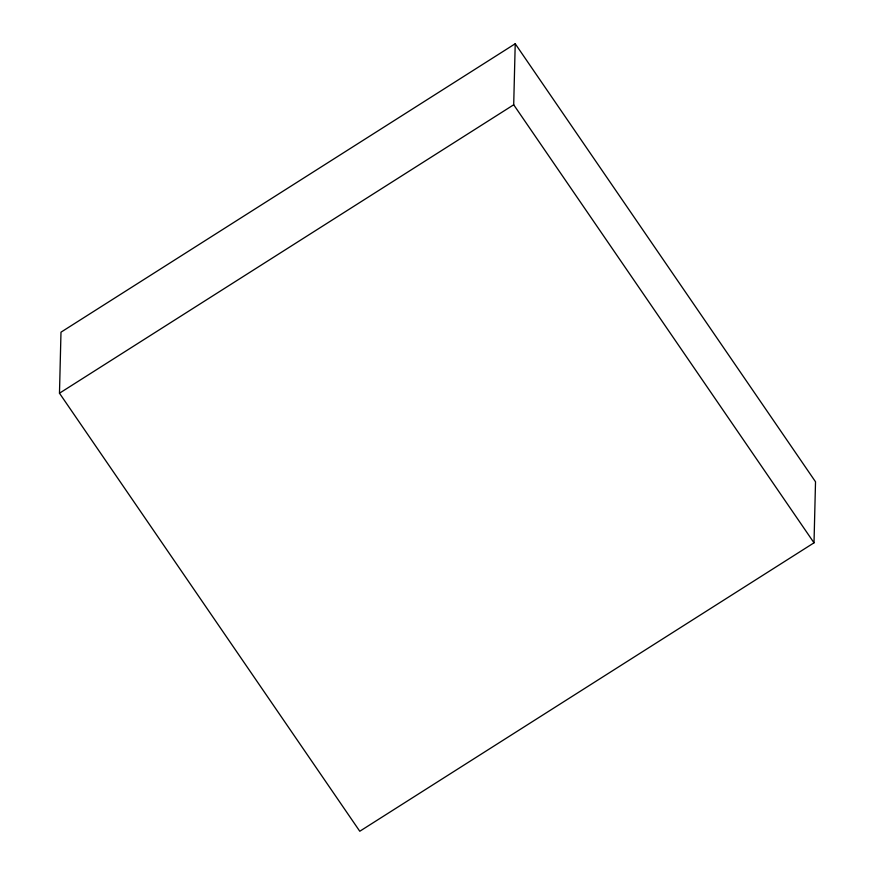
<?xml version="1.0" encoding="UTF-8"?>
<svg xmlns="http://www.w3.org/2000/svg" width="875" height="875" viewBox="0 0 875 875"><rect width="100%" height="100%" fill="white"/><g stroke="black" fill="none" stroke-linecap="round" stroke-linejoin="round"><path stroke-width="1.31" d="M59.478 393.214L60.987 332.183L515.222 43.75L815.522 481.786L814.013 542.817L359.778 831.25L59.478 393.214L513.702 104.781L515.222 43.75M513.702 104.781L814.013 542.817"/></g></svg>
